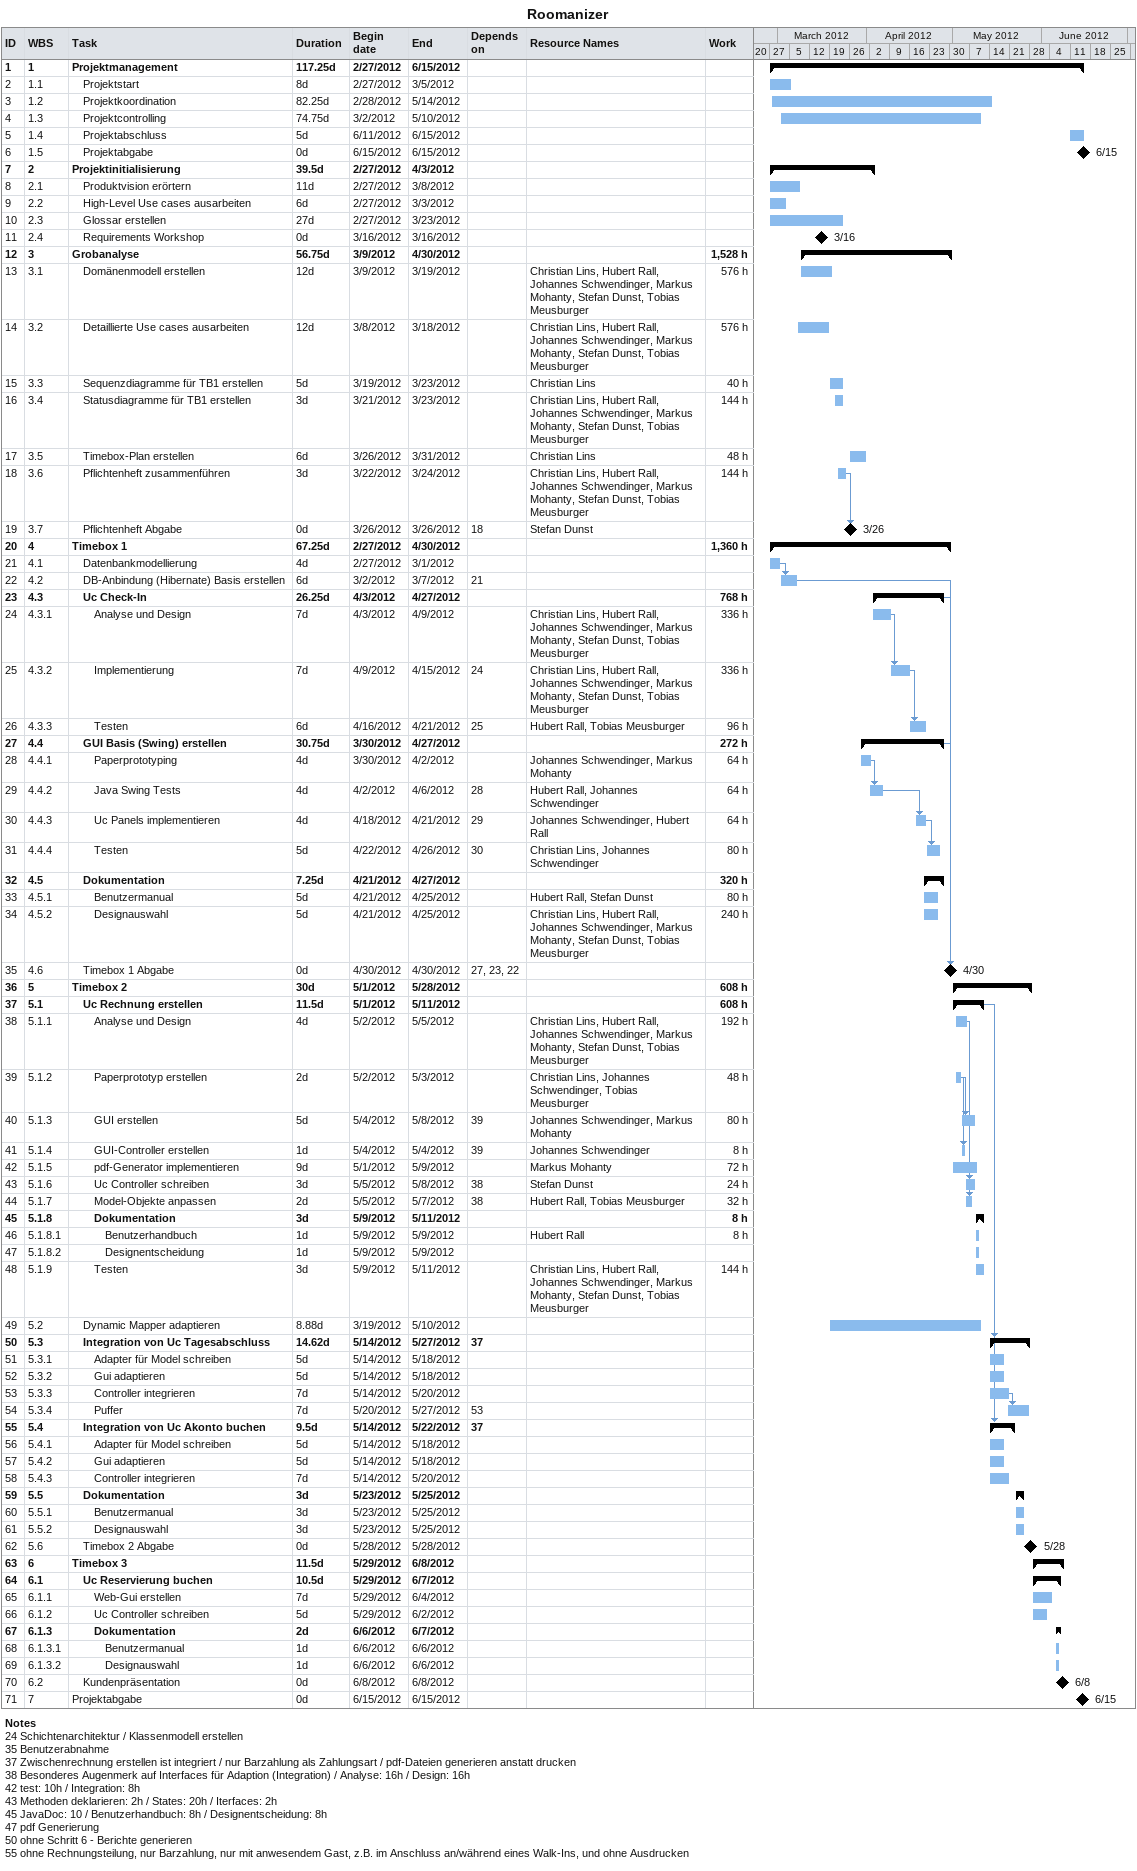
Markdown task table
Roomanizer

| ID | WBS | Task | Duration | Start | Finish | Predecessors | Resources | Work (h) |
|---|---|---|---|---|---|---|---|---|
| 1 | 1 | **Projektmanagement** | 117.25d | 2012-02-27 | 2012-06-15 |  |  |  |
| 2 | 1.1 | Projektstart | 8d | 2012-02-27 | 2012-03-05 |  |  |  |
| 3 | 1.2 | Projektkoordination | 82.25d | 2012-02-28 | 2012-05-14 |  |  |  |
| 4 | 1.3 | Projektcontrolling | 74.75d | 2012-03-02 | 2012-05-10 |  |  |  |
| 5 | 1.4 | Projektabschluss | 5d | 2012-06-11 | 2012-06-15 |  |  |  |
| 6 | 1.5 | Projektabgabe | 0d | 2012-06-15 | 2012-06-15 |  |  |  |
| 7 | 2 | **Projektinitialisierung** | 39.5d | 2012-02-27 | 2012-04-03 |  |  |  |
| 8 | 2.1 | Produktvision erörtern | 11d | 2012-02-27 | 2012-03-08 |  |  |  |
| 9 | 2.2 | High-Level Use cases ausarbeiten | 6d | 2012-02-27 | 2012-03-03 |  |  |  |
| 10 | 2.3 | Glossar erstellen | 27d | 2012-02-27 | 2012-03-23 |  |  |  |
| 11 | 2.4 | Requirements Workshop | 0d | 2012-03-16 | 2012-03-16 |  |  |  |
| 12 | 3 | **Grobanalyse** | 56.75d | 2012-03-09 | 2012-04-30 |  |  | 1528 |
| 13 | 3.1 | Domänenmodell erstellen | 12d | 2012-03-09 | 2012-03-19 |  | Christian Lins, Hubert Rall, Johannes Schwendinger, Markus Mohanty, Stefan Dunst, Tobias Meusburger | 576 |
| 14 | 3.2 | Detaillierte Use cases ausarbeiten | 12d | 2012-03-08 | 2012-03-18 |  | Christian Lins, Hubert Rall, Johannes Schwendinger, Markus Mohanty, Stefan Dunst, Tobias Meusburger | 576 |
| 15 | 3.3 | Sequenzdiagramme für TB1 erstellen | 5d | 2012-03-19 | 2012-03-23 |  | Christian Lins | 40 |
| 16 | 3.4 | Statusdiagramme für TB1 erstellen | 3d | 2012-03-21 | 2012-03-23 |  | Christian Lins, Hubert Rall, Johannes Schwendinger, Markus Mohanty, Stefan Dunst, Tobias Meusburger | 144 |
| 17 | 3.5 | Timebox-Plan erstellen | 6d | 2012-03-26 | 2012-03-31 |  | Christian Lins | 48 |
| 18 | 3.6 | Pflichtenheft zusammenführen | 3d | 2012-03-22 | 2012-03-24 |  | Christian Lins, Hubert Rall, Johannes Schwendinger, Markus Mohanty, Stefan Dunst, Tobias Meusburger | 144 |
| 19 | 3.7 | Pflichtenheft Abgabe | 0d | 2012-03-26 | 2012-03-26 | 18 | Stefan Dunst |  |
| 20 | 4 | **Timebox 1** | 67.25d | 2012-02-27 | 2012-04-30 |  |  | 1360 |
| 21 | 4.1 | Datenbankmodellierung | 4d | 2012-02-27 | 2012-03-01 |  |  |  |
| 22 | 4.2 | DB-Anbindung (Hibernate) Basis erstellen | 6d | 2012-03-02 | 2012-03-07 | 21 |  |  |
| 23 | 4.3 | **Uc Check-In** | 26.25d | 2012-04-03 | 2012-04-27 |  |  | 768 |
| 24 | 4.3.1 | Analyse und Design | 7d | 2012-04-03 | 2012-04-09 |  | Christian Lins, Hubert Rall, Johannes Schwendinger, Markus Mohanty, Stefan Dunst, Tobias Meusburger | 336 |
| 25 | 4.3.2 | Implementierung | 7d | 2012-04-09 | 2012-04-15 | 24 | Christian Lins, Hubert Rall, Johannes Schwendinger, Markus Mohanty, Stefan Dunst, Tobias Meusburger | 336 |
| 26 | 4.3.3 | Testen | 6d | 2012-04-16 | 2012-04-21 | 25 | Hubert Rall, Tobias Meusburger | 96 |
| 27 | 4.4 | **GUI Basis (Swing) erstellen** | 30.75d | 2012-03-30 | 2012-04-27 |  |  | 272 |
| 28 | 4.4.1 | Paperprototyping | 4d | 2012-03-30 | 2012-04-02 |  | Johannes Schwendinger, Markus Mohanty | 64 |
| 29 | 4.4.2 | Java Swing Tests | 4d | 2012-04-02 | 2012-04-06 | 28 | Hubert Rall, Johannes Schwendinger | 64 |
| 30 | 4.4.3 | Uc Panels implementieren | 4d | 2012-04-18 | 2012-04-21 | 29 | Johannes Schwendinger, Hubert Rall | 64 |
| 31 | 4.4.4 | Testen | 5d | 2012-04-22 | 2012-04-26 | 30 | Christian Lins, Johannes Schwendinger | 80 |
| 32 | 4.5 | **Dokumentation** | 7.25d | 2012-04-21 | 2012-04-27 |  |  | 320 |
| 33 | 4.5.1 | Benutzermanual | 5d | 2012-04-21 | 2012-04-25 |  | Hubert Rall, Stefan Dunst | 80 |
| 34 | 4.5.2 | Designauswahl | 5d | 2012-04-21 | 2012-04-25 |  | Christian Lins, Hubert Rall, Johannes Schwendinger, Markus Mohanty, Stefan Dunst, Tobias Meusburger | 240 |
| 35 | 4.6 | Timebox 1 Abgabe | 0d | 2012-04-30 | 2012-04-30 | 27, 23, 22 |  |  |
| 36 | 5 | **Timebox 2** | 30d | 2012-05-01 | 2012-05-28 |  |  | 608 |
| 37 | 5.1 | **Uc Rechnung erstellen** | 11.5d | 2012-05-01 | 2012-05-11 |  |  | 608 |
| 38 | 5.1.1 | Analyse und Design | 4d | 2012-05-02 | 2012-05-05 |  | Christian Lins, Hubert Rall, Johannes Schwendinger, Markus Mohanty, Stefan Dunst, Tobias Meusburger | 192 |
| 39 | 5.1.2 | Paperprototyp erstellen | 2d | 2012-05-02 | 2012-05-03 |  | Christian Lins, Johannes Schwendinger, Tobias Meusburger | 48 |
| 40 | 5.1.3 | GUI erstellen | 5d | 2012-05-04 | 2012-05-08 | 39 | Johannes Schwendinger, Markus Mohanty | 80 |
| 41 | 5.1.4 | GUI-Controller erstellen | 1d | 2012-05-04 | 2012-05-04 | 39 | Johannes Schwendinger | 8 |
| 42 | 5.1.5 | pdf-Generator implementieren | 9d | 2012-05-01 | 2012-05-09 |  | Markus Mohanty | 72 |
| 43 | 5.1.6 | Uc Controller schreiben | 3d | 2012-05-05 | 2012-05-08 | 38 | Stefan Dunst | 24 |
| 44 | 5.1.7 | Model-Objekte anpassen | 2d | 2012-05-05 | 2012-05-07 | 38 | Hubert Rall, Tobias Meusburger | 32 |
| 45 | 5.1.8 | **Dokumentation** | 3d | 2012-05-09 | 2012-05-11 |  |  | 8 |
| 46 | 5.1.8.1 | Benutzerhandbuch | 1d | 2012-05-09 | 2012-05-09 |  | Hubert Rall | 8 |
| 47 | 5.1.8.2 | Designentscheidung | 1d | 2012-05-09 | 2012-05-09 |  |  |  |
| 48 | 5.1.9 | Testen | 3d | 2012-05-09 | 2012-05-11 |  | Christian Lins, Hubert Rall, Johannes Schwendinger, Markus Mohanty, Stefan Dunst, Tobias Meusburger | 144 |
| 49 | 5.2 | Dynamic Mapper adaptieren | 8.88d | 2012-03-19 | 2012-05-10 |  |  |  |
| 50 | 5.3 | **Integration von Uc Tagesabschluss** | 14.62d | 2012-05-14 | 2012-05-27 | 37 |  |  |
| 51 | 5.3.1 | Adapter für Model schreiben | 5d | 2012-05-14 | 2012-05-18 |  |  |  |
| 52 | 5.3.2 | Gui adaptieren | 5d | 2012-05-14 | 2012-05-18 |  |  |  |
| 53 | 5.3.3 | Controller integrieren | 7d | 2012-05-14 | 2012-05-20 |  |  |  |
| 54 | 5.3.4 | Puffer | 7d | 2012-05-20 | 2012-05-27 | 53 |  |  |
| 55 | 5.4 | **Integration von Uc Akonto buchen** | 9.5d | 2012-05-14 | 2012-05-22 | 37 |  |  |
| 56 | 5.4.1 | Adapter für Model schreiben | 5d | 2012-05-14 | 2012-05-18 |  |  |  |
| 57 | 5.4.2 | Gui adaptieren | 5d | 2012-05-14 | 2012-05-18 |  |  |  |
| 58 | 5.4.3 | Controller integrieren | 7d | 2012-05-14 | 2012-05-20 |  |  |  |
| 59 | 5.5 | **Dokumentation** | 3d | 2012-05-23 | 2012-05-25 |  |  |  |
| 60 | 5.5.1 | Benutzermanual | 3d | 2012-05-23 | 2012-05-25 |  |  |  |
| 61 | 5.5.2 | Designauswahl | 3d | 2012-05-23 | 2012-05-25 |  |  |  |
| 62 | 5.6 | Timebox 2 Abgabe | 0d | 2012-05-28 | 2012-05-28 |  |  |  |
| 63 | 6 | **Timebox 3** | 11.5d | 2012-05-29 | 2012-06-08 |  |  |  |
| 64 | 6.1 | **Uc Reservierung buchen** | 10.5d | 2012-05-29 | 2012-06-07 |  |  |  |
| 65 | 6.1.1 | Web-Gui erstellen | 7d | 2012-05-29 | 2012-06-04 |  |  |  |
| 66 | 6.1.2 | Uc Controller schreiben | 5d | 2012-05-29 | 2012-06-02 |  |  |  |
| 67 | 6.1.3 | **Dokumentation** | 2d | 2012-06-06 | 2012-06-07 |  |  |  |
| 68 | 6.1.3.1 | Benutzermanual | 1d | 2012-06-06 | 2012-06-06 |  |  |  |
| 69 | 6.1.3.2 | Designauswahl | 1d | 2012-06-06 | 2012-06-06 |  |  |  |
| 70 | 6.2 | Kundenpräsentation | 0d | 2012-06-08 | 2012-06-08 |  |  |  |
| 71 | 7 | Projektabgabe | 0d | 2012-06-15 | 2012-06-15 |  |  |  |

Notes
- 24: Schichtenarchitektur / Klassenmodell erstellen
- 35: Benutzerabnahme
- 37: Zwischenrechnung erstellen ist integriert / nur Barzahlung als Zahlungsart / pdf-Dateien generieren anstatt drucken
- 38: Besonderes Augenmerk auf Interfaces für Adaption (Integration) / Analyse: 16h / Design: 16h
- 42: test: 10h / Integration: 8h
- 43: Methoden deklarieren: 2h / States: 20h / Iterfaces: 2h
- 45: JavaDoc: 10 / Benutzerhandbuch: 8h / Designentscheidung: 8h
- 47: pdf Generierung
- 50: ohne Schritt 6 - Berichte generieren
- 55: ohne Rechnungsteilung, nur Barzahlung, nur mit anwesendem Gast, z.B. im Anschluss an/während eines Walk-Ins, und ohne Ausdrucken
